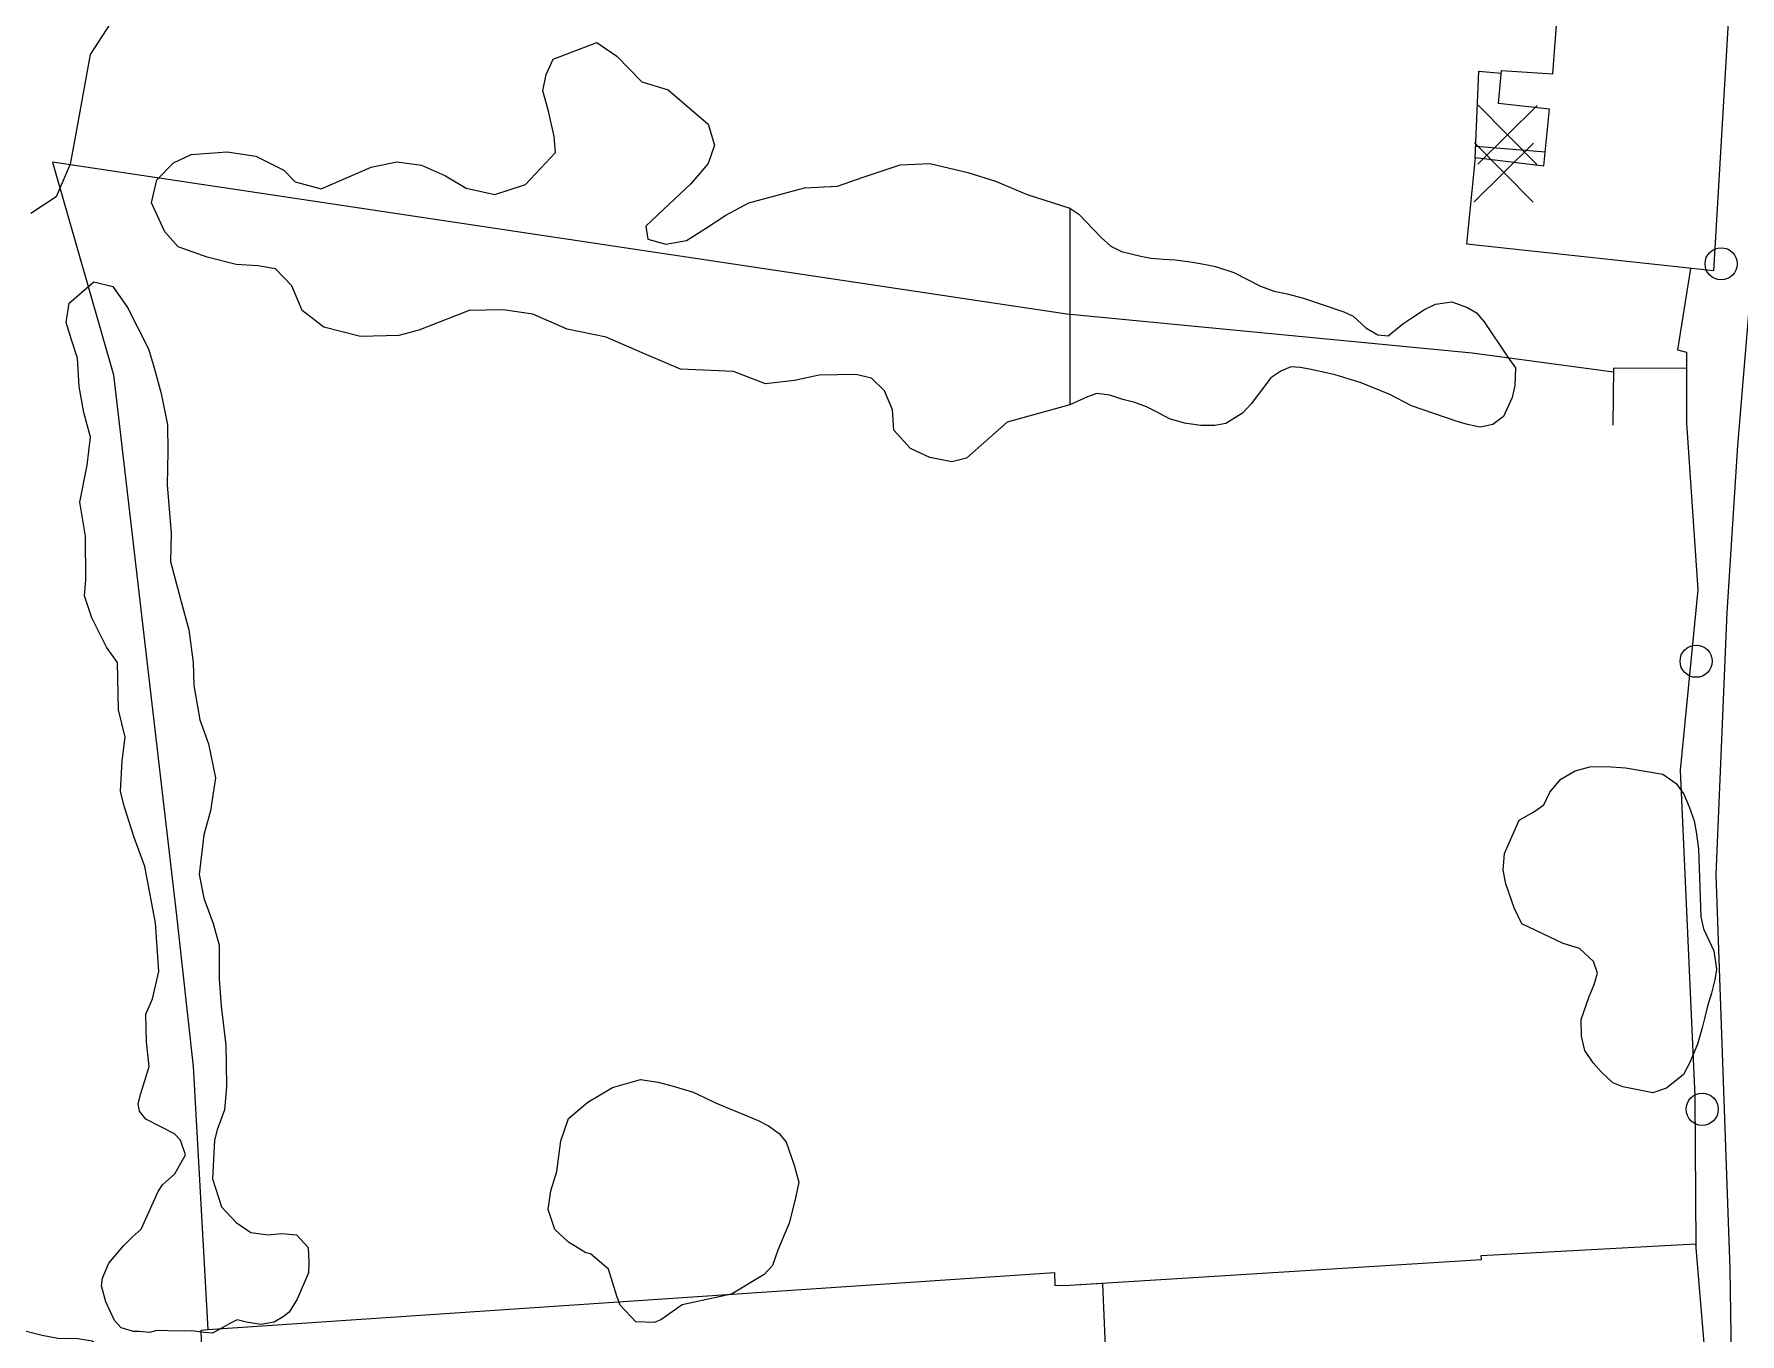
# Model space of a CAD drawing. Header units: metres. Extents: x 4652992 to 4879070, y 2074171 to 2309877.
# Drawn here: x 4654064.7 to 4654146.3, y 2308183.9 to 2308246.1 of the extents above; entities that cross this region are included whole.
import ezdxf

# ---------------------------------------------------------------- set-up
doc = ezdxf.new("R2010")
doc.units = ezdxf.units.M
doc.header["$MEASUREMENT"] = 0
for name, color, linetype, lineweight in [('Level 18', 5, 'Continuous', 0), ('Level 30', 5, 'Continuous', 0), ('Level 31', 38, 'Continuous', 0), ('Level 35', 4, 'Continuous', 0), ('Level 37', 3, 'Continuous', 0), ('Level 39', 9, 'Continuous', 0), ('Level 40', 1, 'Continuous', 0), ('Level 61', 4, 'Continuous', 0)]:
    doc.layers.add(name, color=color, linetype=linetype, lineweight=lineweight)

# ---------------------------------------------------------------- blocks, each defined once
blk = doc.blocks.new('POSTE_1')
at = {"layer": 'Level 61'}
blk.add_circle((-4.7e-05, -1.9e-05, -2.4e-05), 0.770001, dxfattribs=at)
blk = doc.blocks.new('COTA_10')
at = {"layer": 'Level 39'}
for p, q in [((-1.408444, 1.419518, 3.9e-05), (1.3e-05, -4e-06, 3.9e-05)), ((1.419535, 1.408453, 3.9e-05), (1.3e-05, -4e-06, 3.9e-05)), ((1.3e-05, -4e-06, 3.9e-05), (-1.419509, -1.408461, 3.9e-05)), ((1.3e-05, -4e-06, 3.9e-05), (1.40847, -1.419526, 3.9e-05))]:
    blk.add_line(p, q, dxfattribs=at)

msp = doc.modelspace()

# ---------------------------------------------------------------- linework, layer by layer
at = {"layer": 'Level 18', "color": 30}
msp.add_polyline3d([(4654146.86694, 2308234.270055, 1341.91), (4654146.218154, 2308226.439216, 1341.28), (4654145.700526, 2308218.445938, 1341.045), (4654145.182073, 2308205.904582, 1340.115), (4654145.516068, 2308196.449108, 1339.525), (4654145.855669, 2308187.023752, 1338.945), (4654146.004177, 2308176.488598, 1338.415), (4654145.831143, 2308164.682384, 1337.755), (4654146.176151, 2308158.731685, 1337.485), (4654146.25748, 2308158.504467, 1337.465), (4654150.16238, 2308153.166799, 1337.145), (4654150.584825, 2308152.738308, 1337.055), (4654151.200623, 2308152.559989, 1337.005), (4654152.524835, 2308152.161323, 1336.855), (4654152.649085, 2308152.0817, 1336.755), (4654158.256617, 2308143.231038, 1334.425), (4654166.415421, 2308132.313791, 1331.495), (4654173.872918, 2308122.568364, 1328.635), (4654179.963248, 2308114.526798, 1326.315), (4654183.608152, 2308109.577192, 1325.075), (4654190.501952, 2308101.452406, 1323.005), (4654192.884476, 2308098.271537, 1322.095)], dxfattribs=at)
at = {"layer": 'Level 30', "color": 1}
msp.add_polyline3d([(4654145.066756, 2308234.797769, 1345), (4654133.259377, 2308236.06865, 1344.35), (4654133.670017, 2308240.219198, 1344.22), (4654136.943524, 2308239.818572, 1344.21), (4654137.214235, 2308242.533093, 1344.25), (4654134.776026, 2308242.803424, 1344.33), (4654134.916234, 2308244.391255, 1344.32), (4654137.375298, 2308244.222838, 1344.21), (4654138.030557, 2308252.953731, 1344.02), (4654146.104419, 2308252.39293, 1344.18), (4654145.066756, 2308234.797769, 1345)], dxfattribs=at)
at = {"layer": 'Level 31'}
for points in [[(4654114.2405, 2308186.247095, 1337.140511), (4654133.961411, 2308187.466807, 1338.133276), (4654133.95122, 2308187.663829, 1338.163276), (4654144.205703, 2308188.217627, 1338.853276), (4654144.659572, 2308182.901272, 1338.913276), (4654144.525276, 2308176.283083, 1338.993276), (4654143.064862, 2308176.310519, 1338.663276)], [(4654113.515841, 2308186.859679, 1337.3499), (4654113.530545, 2308186.222966, 1337.1896), (4654114.240479, 2308186.247071, 1337.1405), (4654115.807881, 2308186.344023, 1337.2194), (4654115.80953, 2308186.304873, 1337.2194), (4654116.047532, 2308180.655627, 1337.1421), (4654114.240479, 2308180.524475, 1337.1261), (4654107.866108, 2308180.098322, 1337.3094), (4654072.79909, 2308177.954931, 1337.0699), (4654072.681512, 2308183.07982, 1337.0115), (4654072.658188, 2308184.096479, 1336.9999), (4654072.977596, 2308184.118101, 1337.0035), (4654103.755666, 2308186.20163, 1337.3499), (4654113.515841, 2308186.859679, 1337.3499)]]:
    msp.add_polyline3d(points, dxfattribs=at)
at = {"layer": 'Level 35', "extrusion": (0.1704861630048045, 0.0446728372613817, 0.9843468930386876), "elevation": 897903.79343, "flags": 128}
msp.add_lwpolyline([(1053153.0421, -5007351.805251), (1053157.047378, -5007353.053535), (1053156.67972, -5007354.074859)], dxfattribs=at)
at = {"layer": 'Level 35', "extrusion": (-0.1259388958591661, -0.5981239632093578, 0.7914462199950827), "elevation": -1965688.813382, "flags": 128}
msp.add_lwpolyline([(4078690.000558, 2547414.888779), (4078690.011924, 2547414.888779), (4078686.696695, 2547414.348892)], dxfattribs=at)
at = {"layer": 'Level 35', "extrusion": (-0.2521019033437483, -0.151739857791552, 0.955729902162666), "elevation": -1522285.888002, "flags": 128}
msp.add_lwpolyline([(422470.187678, 4949055.167311), (422468.37004, 4949052.040669), (422470.689812, 4949050.545318)], dxfattribs=at)
at = {"layer": 'Level 35'}
msp.add_polyline3d([(4654143.971796, 2308234.915625, 1343.303515), (4654143.340031, 2308231.017493, 1342.823515), (4654143.780427, 2308230.897804, 1342.963515), (4654143.783549, 2308227.51175, 1342.043515)], dxfattribs=at)
at = {"layer": 'Level 37', "extrusion": (-0.2368817339334203, -0.7954821754856104, 0.5577590452994708), "elevation": -2937889.338872, "flags": 128}
msp.add_lwpolyline([(3801803.643309, 1975865.456407), (3801796.889929, 1975863.576895), (3801777.764544, 1975856.854027)], dxfattribs=at)
at = {"layer": 'Level 37'}
for points in [[(4654114.10968, 2308232.727478, 1332.6057), (4654065.52919, 2308239.994108, 1330.2097), (4654068.459612, 2308229.813489, 1331.3577), (4654071.470914, 2308203.944448, 1332.5058), (4654072.265971, 2308196.710034, 1332.5058), (4654072.977596, 2308184.118101, 1333.6674)], [(4654143.783549, 2308227.51175, 1342.043515), (4654144.312015, 2308219.524862, 1341.903515), (4654143.475941, 2308210.894956, 1340.983515), (4654144.170937, 2308195.289209, 1339.863515), (4654144.216258, 2308188.093997, 1339.883515)]]:
    msp.add_polyline3d(points, dxfattribs=at)
at = {"layer": 'Level 40', "color": 3}
for points in [[(4654068.481915, 2308246.927976, 1335.1227), (4654067.336518, 2308245.150842, 1335.1227), (4654066.588191, 2308241.011915, 1333.7227), (4654066.372659, 2308239.899478, 1333.7227), (4654065.703541, 2308238.336404, 1333.7227), (4654064.50263, 2308237.547607, 1333.7227)], [(4654096.104138, 2308238.956221, 1334.8019), (4654094.80779, 2308237.747197, 1334.8019), (4654093.947302, 2308236.936191, 1334.8019), (4654094.035496, 2308236.314011, 1334.8019), (4654094.898732, 2308236.073588, 1334.8019), (4654095.89061, 2308236.241057, 1334.8019), (4654096.809243, 2308236.816369, 1334.8019), (4654097.782667, 2308237.463156, 1334.8019), (4654098.871424, 2308238.055801, 1334.8019), (4654101.547833, 2308238.774886, 1335.376), (4654103.126353, 2308238.847229, 1335.376), (4654104.34866, 2308239.287409, 1335.376), (4654106.13007, 2308239.871321, 1335.376), (4654107.548393, 2308239.937883, 1335.376), (4654109.360772, 2308239.500312, 1335.376), (4654110.690394, 2308239.083685, 1335.376), (4654112.205362, 2308238.457403, 1335.376), (4654114.240479, 2308237.798279, 1337.0584), (4654114.240479, 2308228.374878, 1335.8596), (4654111.245435, 2308227.547372, 1338.8202), (4654109.296816, 2308225.827564, 1337.0981), (4654108.594575, 2308225.652066, 1337.0981), (4654107.540759, 2308225.860765, 1337.0981), (4654106.626162, 2308226.295113, 1337.0981), (4654105.820047, 2308227.163621, 1337.0981), (4654105.76375, 2308228.142644, 1335.95), (4654105.367289, 2308229.049904, 1335.95), (4654104.752455, 2308229.654253, 1335.95), (4654104.005289, 2308229.840493, 1335.95), (4654102.247908, 2308229.805571, 1335.95), (4654101.061838, 2308229.544885, 1335.95), (4654099.672404, 2308229.380622, 1335.95), (4654098.139308, 2308229.970751, 1335.95), (4654095.610417, 2308230.085764, 1334.2279), (4654093.772606, 2308230.879541, 1334.2279), (4654092.047867, 2308231.614162, 1334.2279), (4654090.176209, 2308232.007566, 1334.2279), (4654088.539828, 2308232.717681, 1334.2279), (4654087.119913, 2308232.931635, 1334.2279), (4654085.480709, 2308232.896669, 1334.2279), (4654083.067264, 2308231.958657, 1333.6539), (4654082.116651, 2308231.706189, 1333.6539), (4654080.284995, 2308231.657503, 1333.6539), (4654078.528956, 2308232.104498, 1333.6539), (4654077.485246, 2308232.901775, 1333.6539), (4654076.987304, 2308234.07398, 1333.6539), (4654076.208084, 2308234.888135, 1333.6539), (4654075.359234, 2308235.035364, 1333.6539), (4654074.333739, 2308235.105855, 1333.6539), (4654072.938594, 2308235.442912, 1333.6539), (4654071.55116, 2308235.949146, 1333.6539), (4654070.918735, 2308236.661404, 1333.6539), (4654070.271301, 2308238.051386, 1333.6539), (4654070.534298, 2308239.148166, 1333.6539), (4654071.33387, 2308239.964593, 1333.6539), (4654072.166698, 2308240.365276, 1333.6539), (4654073.901278, 2308240.495206, 1333.6539), (4654075.275, 2308240.283574, 1333.6539), (4654076.609971, 2308239.617735, 1333.6539), (4654077.149462, 2308239.060785, 1333.6539), (4654078.392417, 2308238.726315, 1333.6539), (4654080.790734, 2308239.754147, 1334.2279), (4654082.027887, 2308240.010987, 1334.2279), (4654083.20497, 2308239.848032, 1334.2279), (4654084.345848, 2308239.338664, 1334.2279), (4654085.349702, 2308238.753163, 1334.2279), (4654086.717103, 2308238.457976, 1334.2279), (4654088.177578, 2308238.927613, 1334.2279), (4654089.626525, 2308240.467452, 1334.8019), (4654089.55349, 2308241.222668, 1334.8019), (4654089.289503, 2308242.432985, 1334.8019), (4654089.018573, 2308243.409066, 1334.8019), (4654089.171858, 2308244.20021, 1334.8019), (4654089.513953, 2308244.929081, 1334.8019), (4654091.600161, 2308245.729523, 1334.8019), (4654092.556777, 2308245.06922, 1334.8019), (4654093.759126, 2308243.836521, 1334.8019), (4654095.014531, 2308243.467943, 1334.8019), (4654096.933879, 2308241.82008, 1334.8019), (4654097.229638, 2308240.817521, 1334.8019), (4654096.922957, 2308239.938299, 1334.8019), (4654096.104138, 2308238.956221, 1334.8019)], [(4654114.2405, 2308237.798277, 1337.058375), (4654114.682367, 2308237.511217, 1337.203276), (4654115.369692, 2308236.794454, 1337.523276), (4654115.743675, 2308236.390881, 1337.743276), (4654116.209913, 2308235.984417, 1337.943276), (4654116.718902, 2308235.725773, 1338.183276), (4654117.65, 2308235.491825, 1338.663276), (4654118.12718, 2308235.395976, 1338.803276), (4654118.722664, 2308235.354567, 1338.843276), (4654119.303235, 2308235.316153, 1338.843276), (4654120.119613, 2308235.214733, 1338.883276), (4654120.659225, 2308235.121984, 1339.063276), (4654121.225877, 2308235.008163, 1339.283276), (4654122.101104, 2308234.722875, 1339.343276), (4654123.370792, 2308234.061182, 1339.343276), (4654124.037252, 2308233.817829, 1339.223276), (4654124.64864, 2308233.695022, 1339.103276), (4654125.430618, 2308233.491027, 1339.063276), (4654127.366574, 2308232.836269, 1339.063276), (4654127.821483, 2308232.619769, 1339.063276), (4654128.414569, 2308232.062701, 1339.223276), (4654129.001893, 2308231.725759, 1339.523276), (4654129.49021, 2308231.690235, 1339.643276), (4654130.19705, 2308232.252083, 1339.983276), (4654130.674836, 2308232.578408, 1340.143276), (4654131.223406, 2308232.953078, 1340.223276), (4654131.764617, 2308233.204102, 1340.243276), (4654132.542626, 2308233.313717, 1340.263276), (4654133.295773, 2308233.03731, 1340.263276), (4654133.727419, 2308232.77856, 1340.263276), (4654134.083706, 2308232.362901, 1340.263276), (4654135.223736, 2308230.66369, 1340.323276), (4654135.593143, 2308230.151552, 1340.323276), (4654135.562107, 2308229.313193, 1340.263276), (4654135.423711, 2308228.731008, 1340.263276), (4654135.009734, 2308227.828803, 1340.103276), (4654134.5059, 2308227.445148, 1339.963276), (4654133.894705, 2308227.317666, 1339.863276), (4654133.283318, 2308227.440473, 1339.763276), (4654132.754841, 2308227.593547, 1339.623276), (4654130.603559, 2308228.338479, 1339.283276), (4654129.573453, 2308228.873845, 1339.143276), (4654128.192022, 2308229.432858, 1339.023276), (4654126.949566, 2308229.823191, 1338.883276), (4654126.311138, 2308229.96707, 1338.803276), (4654125.729574, 2308230.083886, 1338.663276), (4654125.282218, 2308230.173745, 1338.423276), (4654124.823725, 2308230.203278, 1338.203276), (4654124.353298, 2308230.000599, 1338.143276), (4654123.875511, 2308229.674273, 1338.143276), (4654122.933444, 2308228.424566, 1338.143276), (4654122.510729, 2308227.977694, 1338.063276), (4654121.725554, 2308227.494144, 1337.783276), (4654121.19727, 2308227.39693, 1337.643276), (4654120.516092, 2308227.39299, 1337.443276), (4654119.732321, 2308227.503501, 1337.203276), (4654119.012774, 2308227.710596, 1336.863276), (4654118.395626, 2308228.053529, 1336.543276), (4654117.913677, 2308228.291102, 1336.443276), (4654117.363728, 2308228.495411, 1336.443276), (4654116.787732, 2308228.64239, 1336.443276), (4654116.16044, 2308228.846595, 1336.443276), (4654115.540701, 2308228.924157, 1336.223276), (4654115.093537, 2308228.763728, 1336.043276), (4654114.2405, 2308228.374802, 1335.859575)], [(4654075.028861, 2308188.764623, 1335.6426), (4654075.864766, 2308188.660717, 1335.6426), (4654076.517204, 2308188.717303, 1335.6426), (4654077.212496, 2308188.649866, 1335.6426), (4654077.770559, 2308188.0535, 1335.6426), (4654077.80764, 2308187.328834, 1335.6426), (4654077.794163, 2308186.843095, 1335.6426), (4654077.251949, 2308185.571953, 1336.4426), (4654076.867701, 2308184.957427, 1336.4426), (4654076.583961, 2308184.73031, 1336.4426), (4654076.141519, 2308184.469177, 1336.4426), (4654075.515839, 2308184.368327, 1336.4426), (4654074.830513, 2308184.470883, 1336.4426), (4654074.374103, 2308184.589247, 1336.4426), (4654074.029284, 2308184.415557, 1336.4426), (4654073.808063, 2308184.28499, 1336.4426), (4654073.197782, 2308183.95462, 1336.4426), (4654072.793313, 2308183.984336, 1336.4426), (4654072.213297, 2308184.059576, 1336.4426), (4654071.834798, 2308184.044969, 1336.4426), (4654071.051822, 2308184.060078, 1336.4426), (4654070.53288, 2308184.081891, 1336.4426), (4654070.171218, 2308183.987742, 1336.4426), (4654069.684083, 2308184.027813, 1336.0426), (4654069.41989, 2308184.021106, 1336.0426), (4654068.818766, 2308184.203368, 1335.6426), (4654068.496105, 2308184.550457, 1335.6426), (4654068.090536, 2308185.445895, 1335.6426), (4654067.877586, 2308186.216137, 1335.6426), (4654067.93387, 2308186.577872, 1335.6426), (4654068.231349, 2308187.29103, 1335.6426), (4654068.935235, 2308188.12461, 1335.6426), (4654069.344484, 2308188.545362, 1335.6426), (4654069.779746, 2308188.921735, 1335.6426), (4654070.600769, 2308190.726336, 1334.8426), (4654070.797911, 2308191.052012, 1334.8426), (4654071.385053, 2308191.577982, 1334.8426), (4654071.899705, 2308192.48665, 1334.0426), (4654071.667956, 2308193.18811, 1334.0426), (4654071.370601, 2308193.491605, 1334.0426), (4654070.008414, 2308194.184507, 1334.0426), (4654069.694139, 2308194.567855, 1334.0426), (4654069.635687, 2308194.922573, 1334.0426), (4654069.764017, 2308195.417486, 1334.0426), (4654070.156162, 2308196.708761, 1333.653877), (4654070.03486, 2308197.895994, 1333.653854), (4654070.002515, 2308199.215911, 1333.653854), (4654070.322753, 2308199.956068, 1333.653854), (4654070.629737, 2308201.252547, 1333.653854), (4654070.458976, 2308203.582174, 1333.653854), (4654070.330846, 2308204.26074, 1333.653854), (4654069.955612, 2308206.2813, 1333.653854), (4654069.450267, 2308207.671128, 1333.653854), (4654068.974125, 2308209.129128, 1333.653854), (4654068.787897, 2308209.87351, 1333.653854), (4654068.871352, 2308211.338307, 1333.653854), (4654069.019251, 2308212.468342, 1333.653854), (4654068.696553, 2308213.784264, 1333.653854), (4654068.642397, 2308216.052543, 1333.07982), (4654068.12477, 2308216.790756, 1333.07982), (4654067.423585, 2308218.184828, 1333.07982), (4654067.073479, 2308219.245812, 1333.07982), (4654067.129201, 2308220.007965, 1333.07982), (4654067.107199, 2308222.103704, 1332.505786), (4654066.84341, 2308223.716375, 1332.505786), (4654067.186672, 2308225.488308, 1332.505786), (4654067.349112, 2308226.832964, 1332.505786), (4654067.041518, 2308228.008729, 1332.505786), (4654066.815347, 2308229.257877, 1332.505786), (4654066.729533, 2308230.612639, 1332.505786), (4654066.461677, 2308231.453211, 1332.505786), (4654066.179949, 2308232.329822, 1332.505786), (4654066.329726, 2308233.254185, 1332.505786), (4654067.520413, 2308234.269723, 1332.505786), (4654068.430335, 2308234.041317, 1332.505786), (4654069.123225, 2308233.046944, 1332.505786), (4654070.124073, 2308231.05743, 1333.07982), (4654070.402392, 2308230.148906, 1333.07982), (4654070.743352, 2308228.924272, 1333.07982), (4654071.041889, 2308227.419759, 1333.07982), (4654071.054852, 2308226.143209, 1333.07982), (4654071.016816, 2308224.548959, 1333.07982), (4654071.216585, 2308222.234295, 1334.227887), (4654071.190493, 2308220.88289, 1334.227887), (4654071.665596, 2308219.07475, 1334.227887), (4654072.060251, 2308217.619283, 1334.227887), (4654072.266901, 2308216.053801, 1334.227887), (4654072.297224, 2308214.955049, 1334.227887), (4654072.587756, 2308213.308994, 1334.227887), (4654073.006993, 2308212.160543, 1334.227887), (4654073.333231, 2308210.528116, 1334.227887), (4654073.095321, 2308208.955576, 1334.227887), (4654072.782538, 2308207.805164, 1334.227887), (4654072.549722, 2308205.904052, 1334.227887), (4654072.782825, 2308204.766586, 1334.227887), (4654073.226956, 2308203.561539, 1334.227887), (4654073.510071, 2308202.518706, 1334.227887), (4654073.507261, 2308200.900174, 1334.227887), (4654073.609466, 2308199.598779, 1334.227887), (4654073.836343, 2308197.730398, 1334.227887), (4654073.848257, 2308196.820974, 1334.227894), (4654073.862485, 2308195.734942, 1334.227894), (4654073.774663, 2308194.641161, 1334.0426), (4654073.412255, 2308193.678802, 1334.0426), (4654073.283906, 2308193.183922, 1334.0426), (4654073.199688, 2308191.333377, 1334.8426), (4654073.622269, 2308189.99509, 1335.6426), (4654074.328711, 2308189.247309, 1335.6426), (4654075.028861, 2308188.764623, 1335.6426)], [(4654135.891084, 2308203.53703, 1345.828935), (4654135.530875, 2308204.303242, 1345.848935), (4654135.119726, 2308205.449762, 1345.828935), (4654134.998392, 2308206.106345, 1345.808935), (4654135.057464, 2308206.911757, 1345.808935), (4654135.765795, 2308208.496636, 1345.768935), (4654136.465994, 2308208.895794, 1345.748935), (4654136.940862, 2308209.23224, 1345.748935), (4654137.239618, 2308209.85076, 1345.728935), (4654137.767293, 2308210.46959, 1345.688935), (4654138.450007, 2308210.856837, 1345.648935), (4654139.143485, 2308211.056881, 1345.608935), (4654139.953445, 2308211.063922, 1345.548935), (4654140.858006, 2308211.005715, 1345.488935), (4654142.648479, 2308210.707999, 1345.368935), (4654143.281268, 2308210.257158, 1345.348935), (4654143.64461, 2308209.752461, 1345.348935), (4654143.912189, 2308209.143624, 1345.348935), (4654144.136462, 2308208.466379, 1345.368935), (4654144.238693, 2308207.952413, 1345.368935), (4654144.358866, 2308207.126442, 1345.388935), (4654144.469141, 2308203.881489, 1345.408935), (4654144.589666, 2308203.30217, 1345.428935), (4654145.079092, 2308202.247878, 1345.448935), (4654145.205632, 2308201.374369, 1345.448935), (4654145.140545, 2308200.863147, 1345.448935), (4654144.974139, 2308200.218062, 1345.448935), (4654144.7811, 2308199.593742, 1345.428935), (4654144.654413, 2308199.079465, 1345.328935), (4654144.527725, 2308198.565188, 1345.168935), (4654144.304114, 2308197.777384, 1344.808935), (4654143.943405, 2308196.909157, 1344.608935), (4654143.635502, 2308196.323313, 1344.668935), (4654142.811748, 2308195.671393, 1344.668935), (4654142.159607, 2308195.447631, 1344.688935), (4654141.291987, 2308195.621786, 1344.748935), (4654140.733181, 2308195.733953, 1344.748935), (4654140.252652, 2308195.938349, 1344.828935), (4654139.692581, 2308196.451695, 1344.828935), (4654139.300637, 2308196.885033, 1344.828935), (4654138.907076, 2308197.472897, 1344.848935), (4654138.747184, 2308198.168059, 1344.848935), (4654138.727171, 2308198.958505, 1344.888935), (4654139.117644, 2308200.067481, 1344.908935), (4654139.361166, 2308200.635406, 1344.908935), (4654139.508118, 2308201.176456, 1345.008935), (4654139.323212, 2308201.737858, 1345.048935), (4654138.647468, 2308202.366943, 1345.048935), (4654137.867272, 2308202.60065, 1345.048935), (4654135.891084, 2308203.53703, 1345.828935)], [(4654089.595071, 2308188.907446, 1337.642636), (4654089.276101, 2308189.863511, 1337.242636), (4654089.402196, 2308190.753343, 1338.442636), (4654089.684349, 2308191.685834, 1338.442636), (4654089.880047, 2308193.154016, 1339.642636), (4654090.2383, 2308194.225737, 1339.642636), (4654091.169754, 2308195.005235, 1340.442636), (4654092.355354, 2308195.708291, 1340.842636), (4654093.695724, 2308196.089397, 1341.242636), (4654094.542046, 2308195.956958, 1341.642636), (4654095.252447, 2308195.772614, 1341.642636), (4654096.214817, 2308195.482838, 1341.642636), (4654096.746416, 2308195.22475, 1341.642636), (4654097.278008, 2308194.966666, 1341.642636), (4654099.331995, 2308194.120544, 1342.042636), (4654099.825882, 2308193.872319, 1342.042636), (4654100.327912, 2308193.501917, 1342.042636), (4654100.661003, 2308193.095313, 1342.042636), (4654101.052708, 2308191.99316, 1342.042636), (4654101.27866, 2308191.174163, 1342.042636), (4654101.101774, 2308190.339652, 1342.042636), (4654100.809627, 2308189.214932, 1342.042636), (4654100.272257, 2308187.913776, 1342.042636), (4654100.002785, 2308187.183392, 1342.042636), (4654099.614676, 2308186.763895, 1342.042636), (4654098.050725, 2308185.809162, 1342.042636), (4654095.68637, 2308185.303174, 1340.842636), (4654094.658411, 2308184.580077, 1340.042636), (4654094.347307, 2308184.460139, 1340.042636), (4654093.474144, 2308184.485992, 1340.042636), (4654092.721265, 2308185.283195, 1340.042636), (4654092.556581, 2308185.727196, 1340.042636), (4654092.155531, 2308187.008618, 1338.042636), (4654091.298989, 2308187.740567, 1337.642636), (4654091.073366, 2308187.799095, 1337.642636), (4654090.239428, 2308188.297314, 1337.642636), (4654089.595071, 2308188.907446, 1337.642636)], [(4654063.908931, 2308184.145454, 1335.3575), (4654065.037904, 2308183.854418, 1334.8675), (4654065.796613, 2308183.713426, 1334.5875), (4654066.748193, 2308183.688678, 1334.4475), (4654067.431332, 2308183.58758, 1335.0578), (4654067.793918, 2308183.298498, 1335.0578), (4654068.55422, 2308182.244983, 1335.0578), (4654068.456382, 2308180.828104, 1335.0578), (4654067.93339, 2308180.197537, 1335.0578), (4654067.446485, 2308179.903188, 1334.184), (4654066.285792, 2308179.681815, 1333.4675), (4654065.652135, 2308179.538134, 1333.4675), (4654065.109028, 2308179.146368, 1333.4675), (4654064.541899, 2308178.497317, 1333.4675)]]:
    msp.add_polyline3d(points, dxfattribs=at)

# ---------------------------------------------------------------- block references
at = {"layer": 'Level 39'}
for p in [(4654135.2067, 2308241.3062, 1340.71), (4654135.0322, 2308239.50335, 1340.18)]:
    msp.add_blockref('COTA_10', p, dxfattribs=at)
at = {"layer": 'Level 61'}
for p in [(4654145.43345, 2308235.13225, 1341.76905), (4654144.23845, 2308216.10975, 1340.76895), (4654144.53045, 2308194.66335, 1339.36895)]:
    msp.add_blockref('POSTE_1', p, dxfattribs=at)

doc.saveas('drawing.dxf')
